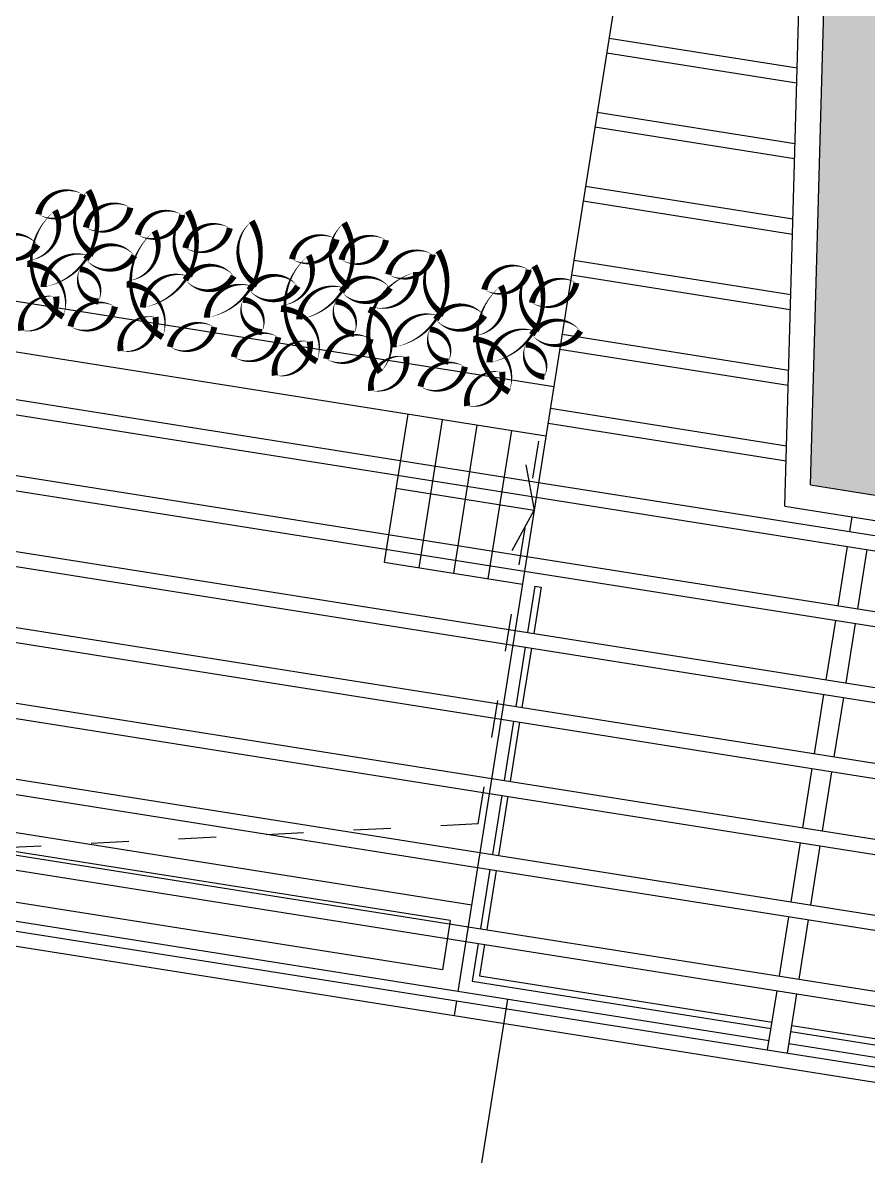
# Model space of a CAD drawing. Extents: x -640655 to -640254, y -1045449 to -1045159.
# Drawn here: x -640452.34 to -640445.58, y -1045407.28 to -1045398.21 of the extents above; entities that cross this region are included whole.
import ezdxf

# ---------------------------------------------------------------- set-up
doc = ezdxf.new("R2010")
doc.units = 0
doc.header["$MEASUREMENT"] = 0
doc.linetypes.add('DASHED1', pattern=[1, 0.3, -0.4, 0.3])
for name, color, linetype in [('KERE ZAHRADA', 203, 'CONTINUOUS'), ('T_srafa', 8, 'CONTINUOUS'), ('T_tenka', 4, 'CONTINUOUS'), ('T_tlusta', 1, 'CONTINUOUS')]:
    doc.layers.add(name, color=color, linetype=linetype)

msp = doc.modelspace()

# ---------------------------------------------------------------- hatches: boundary and pattern name
at = {"layer": 'T_srafa', "linetype": 'Continuous'}
h = msp.add_hatch(dxfattribs=at)
h.set_pattern_fill('GRASS', color=256, scale=0.2, style=0)
h.set_pattern_definition([(80.999936149, (0, 0), (-0.117556870112, 0.161803529839), [0.0375, -0.2453427126]), (35.999936149, (0, 0), (-0.117556870143, 0.161803529882), [0.0375, -0.1625]), (125.999936149, (0, 0), (-0.161803529882, -0.117556870143), [0.0375, -0.1625])])
h.paths.add_polyline_path([(-640441.5957, -1045387.5226), (-640445.6208, -1045386.8851), (-640446.0403, -1045401.9094), (-640440.6581, -1045402.7619), (-640438.8426, -1045391.2998), (-640442.1119, -1045390.782)])

# ---------------------------------------------------------------- linework, layer by layer
at = {"layer": 'KERE ZAHRADA', "color": 253, "linetype": 'Continuous', "ltscale": 0.001}
for points in [[(-640451.8621, -1045399.5853, 0, 0, 0.520567), (-640451.8621, -1045399.5853, 0, 0.05, 0.520567), (-640452.2171, -1045399.7443, 0, 0.05, 0.520567), (-640451.8621, -1045399.5853, 0.05, 0.05, 0)], [(-640451.8165, -1045399.5537, 0, 0, 0.520567), (-640451.8165, -1045399.5537, 0, 0.05, 0.520567), (-640451.7726, -1045400.0627, 0, 0.05, 0.520567), (-640451.7986, -1045400.0807, 0, 0.05, 0.520567), (-640452.1757, -1045400.3264, 0, 0.05, 0.520567), (-640451.8165, -1045399.5537, 0.05, 0.05, 0)], [(-640451.4815, -1045399.6907, 0, 0, 0.520567), (-640451.4815, -1045399.6907, 0, 0.05, 0.520567), (-640451.8365, -1045399.8497, 0, 0.05, 0.520567), (-640451.4815, -1045399.6907, 0.05, 0.05, 0)], [(-640452.0192, -1045400.5635, 0, 0, 0.520567), (-640452.0192, -1045400.5635, 0, 0.05, 0.520567), (-640452.3067, -1045400.1413, 0, 0.05, 0.520567), (-640452.2928, -1045400.1128, 0, 0.05, 0.520567), (-640452.0843, -1045399.714, 0, 0.05, 0.520567), (-640452.0192, -1045400.5635, 0.05, 0.05, 0)], [(-640451.0667, -1045399.7491, 0, 0, 0.520567), (-640451.0667, -1045399.7491, 0, 0.05, 0.520567), (-640451.4217, -1045399.908, 0, 0.05, 0.520567), (-640451.0667, -1045399.7491, 0.05, 0.05, 0)], [(-640451.0211, -1045399.7175, 0, 0, 0.520567), (-640451.0211, -1045399.7175, 0, 0.05, 0.520567), (-640450.9772, -1045400.2264, 0, 0.05, 0.520567), (-640451.0032, -1045400.2445, 0, 0.05, 0.520567), (-640451.3803, -1045400.4901, 0, 0.05, 0.520567), (-640451.0211, -1045399.7175, 0.05, 0.05, 0)], [(-640450.6861, -1045399.8545, 0, 0, 0.520567), (-640450.6861, -1045399.8545, 0, 0.05, 0.520567), (-640451.0411, -1045400.0134, 0, 0.05, 0.520567), (-640450.6861, -1045399.8545, 0.05, 0.05, 0)], [(-640450.5096, -1045399.7985, 0, 0, 0.520567), (-640450.5096, -1045399.7985, 0, 0.05, 0.520567), (-640450.4656, -1045400.3074, 0, 0.05, 0.520567), (-640450.4917, -1045400.3255, 0, 0.05, 0.520567), (-640450.8688, -1045400.5712, 0, 0.05, 0.520567), (-640450.5096, -1045399.7985, 0.05, 0.05, 0)], [(-640449.7712, -1045399.8128, 0, 0, 0.520567), (-640449.7712, -1045399.8128, 0, 0.05, 0.520567), (-640449.7272, -1045400.3217, 0, 0.05, 0.520567), (-640449.7532, -1045400.3398, 0, 0.05, 0.520567), (-640450.1303, -1045400.5855, 0, 0.05, 0.520567), (-640449.7712, -1045399.8128, 0.05, 0.05, 0)], [(-640452.2229, -1045399.9899, 0, 0, 0.520567), (-640452.2229, -1045399.9899, 0, 0.05, 0.520567), (-640452.6107, -1045400.0196, 0, 0.05, 0.520567), (-640452.2229, -1045399.9899, 0.05, 0.05, 0)], [(-640451.2238, -1045400.7273, 0, 0, 0.520567), (-640451.2238, -1045400.7273, 0, 0.05, 0.520567), (-640451.5113, -1045400.305, 0, 0.05, 0.520567), (-640451.4974, -1045400.2766, 0, 0.05, 0.520567), (-640451.2889, -1045399.8777, 0, 0.05, 0.520567), (-640451.2238, -1045400.7273, 0.05, 0.05, 0)], [(-640449.8326, -1045399.9446, 0, 0, 0.520567), (-640449.8326, -1045399.9446, 0, 0.05, 0.520567), (-640450.1876, -1045400.1035, 0, 0.05, 0.520567), (-640449.8326, -1045399.9446, 0.05, 0.05, 0)], [(-640449.4361, -1045399.9498, 0, 0, 0.520567), (-640449.4361, -1045399.9498, 0, 0.05, 0.520567), (-640449.7911, -1045400.1087, 0, 0.05, 0.520567), (-640449.4361, -1045399.9498, 0.05, 0.05, 0)], [(-640451.449, -1045400.0748, 0, 0, 0.520567), (-640451.449, -1045400.0748, 0, 0.05, 0.520567), (-640451.8369, -1045400.1045, 0, 0.05, 0.520567), (-640451.449, -1045400.0748, 0.05, 0.05, 0)], [(-640449.062, -1045400.0666, 0, 0, 0.520567), (-640449.062, -1045400.0666, 0, 0.05, 0.520567), (-640449.417, -1045400.2256, 0, 0.05, 0.520567), (-640449.062, -1045400.0666, 0.05, 0.05, 0)], [(-640449.0164, -1045400.035, 0, 0, 0.520567), (-640449.0164, -1045400.035, 0, 0.05, 0.520567), (-640448.9725, -1045400.5439, 0, 0.05, 0.520567), (-640448.9985, -1045400.562, 0, 0.05, 0.520567), (-640449.3756, -1045400.8077, 0, 0.05, 0.520567), (-640449.0164, -1045400.035, 0.05, 0.05, 0)], [(-640449.9897, -1045400.9227, 0, 0, 0.520567), (-640449.9897, -1045400.9227, 0, 0.05, 0.520567), (-640450.2772, -1045400.5005, 0, 0.05, 0.520567), (-640450.2633, -1045400.472, 0, 0.05, 0.520567), (-640450.0548, -1045400.0732, 0, 0.05, 0.520567), (-640449.9897, -1045400.9227, 0.05, 0.05, 0)], [(-640451.7368, -1045400.4418, 0, 0, 0.520567), (-640451.7368, -1045400.4418, 0, 0.05, 0.520567), (-640451.8854, -1045400.1826, 0, 0.05, 0.520567), (-640451.7368, -1045400.4418, 0.05, 0.05, 0)], [(-640450.6536, -1045400.2385, 0, 0, 0.520567), (-640450.6536, -1045400.2385, 0, 0.05, 0.520567), (-640451.0414, -1045400.2682, 0, 0.05, 0.520567), (-640450.6536, -1045400.2385, 0.05, 0.05, 0)], [(-640449.4822, -1045401.008, 0, 0, 0.520567), (-640449.4822, -1045401.008, 0, 0.05, 0.520567), (-640449.5727, -1045400.5052, 0, 0.05, 0.520567), (-640449.5484, -1045400.4849, 0, 0.05, 0.520567), (-640449.1955, -1045400.2056, 0, 0.05, 0.520567), (-640449.4822, -1045401.008, 0.05, 0.05, 0)], [(-640448.2939, -1045400.1883, 0, 0, 0.520567), (-640448.2939, -1045400.1883, 0, 0.05, 0.520567), (-640448.6489, -1045400.3472, 0, 0.05, 0.520567), (-640448.2939, -1045400.1883, 0.05, 0.05, 0)], [(-640448.2484, -1045400.1567, 0, 0, 0.520567), (-640448.2484, -1045400.1567, 0, 0.05, 0.520567), (-640448.2044, -1045400.6656, 0, 0.05, 0.520567), (-640448.2304, -1045400.6836, 0, 0.05, 0.520567), (-640448.6075, -1045400.9293, 0, 0.05, 0.520567), (-640448.2484, -1045400.1567, 0.05, 0.05, 0)], [(-640450.1421, -1045400.3195, 0, 0, 0.520567), (-640450.1421, -1045400.3195, 0, 0.05, 0.520567), (-640450.5299, -1045400.3492, 0, 0.05, 0.520567), (-640450.1421, -1045400.3195, 0.05, 0.05, 0)], [(-640449.4036, -1045400.3338, 0, 0, 0.520567), (-640449.4036, -1045400.3338, 0, 0.05, 0.520567), (-640449.7915, -1045400.3635, 0, 0.05, 0.520567), (-640449.4036, -1045400.3338, 0.05, 0.05, 0)], [(-640447.9133, -1045400.2936, 0, 0, 0.520567), (-640447.9133, -1045400.2936, 0, 0.05, 0.520567), (-640448.2684, -1045400.4526, 0, 0.05, 0.520567), (-640447.9133, -1045400.2936, 0.05, 0.05, 0)], [(-640452.0754, -1045400.4028, 0, 0, 0.520567), (-640452.0754, -1045400.4028, 0, 0.05, 0.520567), (-640452.354, -1045400.6743, 0, 0.05, 0.520567), (-640452.0754, -1045400.4028, 0.05, 0.05, 0)], [(-640448.451, -1045401.1664, 0, 0, 0.520567), (-640448.451, -1045401.1664, 0, 0.05, 0.520567), (-640448.7385, -1045400.7442, 0, 0.05, 0.520567), (-640448.7247, -1045400.7157, 0, 0.05, 0.520567), (-640448.5162, -1045400.3169, 0, 0.05, 0.520567), (-640448.451, -1045401.1664, 0.05, 0.05, 0)], [(-640451.9601, -1045400.6416, 0, 0, 0.520567), (-640451.9601, -1045400.6416, 0, 0.05, 0.520567), (-640451.6051, -1045400.4826, 0, 0.05, 0.520567), (-640451.9601, -1045400.6416, 0.05, 0.05, 0)], [(-640450.4298, -1045400.6866, 0, 0, 0.520567), (-640450.4298, -1045400.6866, 0, 0.05, 0.520567), (-640450.5784, -1045400.4273, 0, 0.05, 0.520567), (-640450.4298, -1045400.6866, 0.05, 0.05, 0)], [(-640449.6914, -1045400.7009, 0, 0, 0.520567), (-640449.6914, -1045400.7009, 0, 0.05, 0.520567), (-640449.84, -1045400.4416, 0, 0.05, 0.520567), (-640449.6914, -1045400.7009, 0.05, 0.05, 0)], [(-640448.6489, -1045400.556, 0, 0, 0.520567), (-640448.6489, -1045400.556, 0, 0.05, 0.520567), (-640449.0367, -1045400.5857, 0, 0.05, 0.520567), (-640448.6489, -1045400.556, 0.05, 0.05, 0)], [(-640451.28, -1045400.5666, 0, 0, 0.520567), (-640451.28, -1045400.5666, 0, 0.05, 0.520567), (-640451.5586, -1045400.838, 0, 0.05, 0.520567), (-640451.28, -1045400.5666, 0.05, 0.05, 0)], [(-640451.1647, -1045400.8053, 0, 0, 0.520567), (-640451.1647, -1045400.8053, 0, 0.05, 0.520567), (-640450.8097, -1045400.6464, 0, 0.05, 0.520567), (-640451.1647, -1045400.8053, 0.05, 0.05, 0)], [(-640448.9366, -1045400.9231, 0, 0, 0.520567), (-640448.9366, -1045400.9231, 0, 0.05, 0.520567), (-640449.0852, -1045400.6638, 0, 0.05, 0.520567), (-640448.9366, -1045400.9231, 0.05, 0.05, 0)], [(-640447.8808, -1045400.6777, 0, 0, 0.520567), (-640447.8808, -1045400.6777, 0, 0.05, 0.520567), (-640448.2687, -1045400.7074, 0, 0.05, 0.520567), (-640447.8808, -1045400.6777, 0.05, 0.05, 0)], [(-640450.6532, -1045400.8863, 0, 0, 0.520567), (-640450.6532, -1045400.8863, 0, 0.05, 0.520567), (-640450.2982, -1045400.7274, 0, 0.05, 0.520567), (-640450.6532, -1045400.8863, 0.05, 0.05, 0)], [(-640450.0459, -1045400.762, 0, 0, 0.520567), (-640450.0459, -1045400.762, 0, 0.05, 0.520567), (-640450.3245, -1045401.0335, 0, 0.05, 0.520567), (-640450.0459, -1045400.762, 0.05, 0.05, 0)], [(-640449.9147, -1045400.9006, 0, 0, 0.520567), (-640449.9147, -1045400.9006, 0, 0.05, 0.520567), (-640449.5597, -1045400.7417, 0, 0.05, 0.520567), (-640449.9147, -1045400.9006, 0.05, 0.05, 0)], [(-640448.1686, -1045401.0447, 0, 0, 0.520567), (-640448.1686, -1045401.0447, 0, 0.05, 0.520567), (-640448.3172, -1045400.7855, 0, 0.05, 0.520567), (-640448.1686, -1045401.0447, 0.05, 0.05, 0)], [(-640449.2753, -1045400.8841, 0, 0, 0.520567), (-640449.2753, -1045400.8841, 0, 0.05, 0.520567), (-640449.5539, -1045401.1555, 0, 0.05, 0.520567), (-640449.2753, -1045400.8841, 0.05, 0.05, 0)], [(-640449.16, -1045401.1228, 0, 0, 0.520567), (-640449.16, -1045401.1228, 0, 0.05, 0.520567), (-640448.805, -1045400.9639, 0, 0.05, 0.520567), (-640449.16, -1045401.1228, 0.05, 0.05, 0)], [(-640448.5072, -1045401.0057, 0, 0, 0.520567), (-640448.5072, -1045401.0057, 0, 0.05, 0.520567), (-640448.7859, -1045401.2772, 0, 0.05, 0.520567), (-640448.5072, -1045401.0057, 0.05, 0.05, 0)]]:
    msp.add_lwpolyline(points, format="xyseb", close=True, dxfattribs=at)
at = {"layer": 'T_tenka', "linetype": 'Continuous'}
for p, q in [((-640446.2451, -1045402.0795), (-640445.8172, -1045386.7527)), ((-640446.0403, -1045401.9094), (-640445.618, -1045386.7843)), ((-640445.9423, -1045387.5429), (-640448.8599, -1045405.9633)), ((-640447.6514, -1045398.3334), (-640446.1472, -1045398.5716)), ((-640447.6702, -1045398.4519), (-640446.1506, -1045398.6926)), ((-640448.0933, -1045401.1236), (-640461.7464, -1045398.9611)), ((-640447.7453, -1045398.926), (-640446.1641, -1045399.1764)), ((-640447.764, -1045399.0445), (-640446.1674, -1045399.2974)), ((-640448.1559, -1045401.5187), (-640461.808, -1045399.3564)), ((-640447.8391, -1045399.5186), (-640446.1809, -1045399.7812)), ((-640447.8579, -1045399.6371), (-640446.1843, -1045399.9022)), ((-640447.933, -1045400.1112), (-640446.1978, -1045400.386)), ((-640447.9518, -1045400.2297), (-640446.2012, -1045400.507)), ((-640457.3163, -1045400.4474), (-640448.2146, -1045401.889)), ((-640457.3197, -1045400.5684), (-640448.2333, -1045402.0076)), ((-640448.0268, -1045400.7038), (-640446.2147, -1045400.9908)), ((-640448.0456, -1045400.8223), (-640446.2181, -1045401.1118)), ((-640457.3332, -1045401.0523), (-640448.3084, -1045402.4817)), ((-640457.3366, -1045401.1732), (-640448.3272, -1045402.6002)), ((-640449.2622, -1045401.3437), (-640449.4498, -1045402.5287)), ((-640448.1207, -1045401.2964), (-640446.2316, -1045401.5956)), ((-640448.9856, -1045401.3875), (-640449.1733, -1045402.5725)), ((-640448.7091, -1045401.4313), (-640448.8967, -1045402.6163)), ((-640448.1395, -1045401.4149), (-640446.235, -1045401.7166)), ((-640448.4325, -1045401.4751), (-640448.6202, -1045402.6601)), ((-640457.3501, -1045401.6571), (-640448.4023, -1045403.0743)), ((-640457.3535, -1045401.778), (-640448.4211, -1045403.1928)), ((-640448.2146, -1045401.889), (-640440.7081, -1045403.0779)), ((-640446.0403, -1045401.9094), (-640440.6581, -1045402.7619)), ((-640449.356, -1045401.9362), (-640448.2498, -1045402.1114)), ((-640448.2333, -1045402.0076), (-640440.7269, -1045403.1965)), ((-640446.2451, -1045402.0795), (-640440.6894, -1045402.9594)), ((-640445.7256, -1045402.2833), (-640445.7068, -1045402.1647)), ((-640457.367, -1045402.2619), (-640448.4962, -1045403.6669)), ((-640457.3704, -1045402.3828), (-640448.5149, -1045403.7854)), ((-640445.8195, -1045402.8759), (-640445.7444, -1045402.4018)), ((-640445.6614, -1045402.9009), (-640445.5863, -1045402.4268)), ((-640449.4498, -1045402.5287), (-640448.3436, -1045402.7039)), ((-640448.3084, -1045402.4817), (-640440.802, -1045403.6706)), ((-640448.3272, -1045402.6002), (-640440.8208, -1045403.7891)), ((-640448.2449, -1045402.7195), (-640448.3035, -1045403.0899)), ((-640448.1955, -1045402.7273), (-640448.2541, -1045403.0977)), ((-640448.2449, -1045402.7195), (-640448.1955, -1045402.7273)), ((-640457.3839, -1045402.8667), (-640448.59, -1045404.2595)), ((-640457.3873, -1045402.9876), (-640448.6088, -1045404.378)), ((-640445.9133, -1045403.4685), (-640445.8382, -1045402.9944)), ((-640448.4023, -1045403.0743), (-640440.8959, -1045404.2632)), ((-640445.7553, -1045403.4935), (-640445.6802, -1045403.0194)), ((-640448.4211, -1045403.1928), (-640440.9146, -1045404.3817)), ((-640448.3223, -1045403.2084), (-640448.3974, -1045403.6825)), ((-640448.2729, -1045403.2163), (-640448.348, -1045403.6903)), ((-640457.4008, -1045403.4715), (-640448.6839, -1045404.8521)), ((-640457.4041, -1045403.5924), (-640448.7026, -1045404.9706)), ((-640446.0072, -1045404.0611), (-640445.9321, -1045403.587)), ((-640445.8492, -1045404.0861), (-640445.7741, -1045403.612)), ((-640448.4962, -1045403.6669), (-640440.9897, -1045404.8558)), ((-640448.5149, -1045403.7854), (-640441.0085, -1045404.9743)), ((-640448.4162, -1045403.801), (-640448.4912, -1045404.2751)), ((-640448.3668, -1045403.8089), (-640448.4419, -1045404.283)), ((-640448.7504, -1045405.2719), (-640457.4127, -1045403.8999)), ((-640457.4177, -1045404.0763), (-640448.7777, -1045405.4447)), ((-640448.922, -1045405.3966), (-640457.1665, -1045404.0907)), ((-640446.101, -1045404.6537), (-640446.026, -1045404.1796)), ((-640457.421, -1045404.1972), (-640448.7965, -1045405.5632)), ((-640448.59, -1045404.2595), (-640441.0836, -1045405.4484)), ((-640445.943, -1045404.6787), (-640445.8679, -1045404.2046)), ((-640448.6088, -1045404.378), (-640441.1024, -1045405.5669)), ((-640448.51, -1045404.3937), (-640448.5851, -1045404.8677)), ((-640448.4606, -1045404.4015), (-640448.5357, -1045404.8756)), ((-640448.9845, -1045405.7911), (-640457.229, -1045404.4853)), ((-640448.8599, -1045405.9633), (-640457.4324, -1045404.6055)), ((-640457.4345, -1045404.6811), (-640448.8716, -1045406.0373)), ((-640457.4379, -1045404.802), (-640448.8904, -1045406.1559)), ((-640446.1949, -1045405.2463), (-640446.1198, -1045404.7722)), ((-640446.0369, -1045405.2713), (-640445.9618, -1045404.7973)), ((-640448.6839, -1045404.8521), (-640441.1774, -1045406.041)), ((-640448.7026, -1045404.9706), (-640441.1962, -1045406.1595)), ((-640448.6039, -1045404.9863), (-640448.679, -1045405.4604)), ((-640448.5545, -1045404.9941), (-640448.6296, -1045405.4682)), ((-640446.2888, -1045405.8389), (-640446.2137, -1045405.3648)), ((-640448.922, -1045405.3966), (-640448.9845, -1045405.7911)), ((-640448.7777, -1045405.4447), (-640441.2713, -1045406.6336)), ((-640446.1307, -1045405.864), (-640446.0556, -1045405.3899)), ((-640448.7965, -1045405.5632), (-640441.2901, -1045406.7521)), ((-640448.6977, -1045405.5789), (-640448.7455, -1045405.8801)), ((-640448.6484, -1045405.5867), (-640448.6882, -1045405.8386)), ((-640448.7455, -1045405.8801), (-640446.3553, -1045406.2587)), ((-640448.6882, -1045405.8386), (-640446.3474, -1045406.2093)), ((-640446.3709, -1045406.3575), (-640448.8599, -1045405.9633)), ((-640446.3826, -1045406.4315), (-640446.3075, -1045405.9575)), ((-640446.2246, -1045406.4566), (-640446.1495, -1045405.9825)), ((-640448.8716, -1045406.0373), (-640448.8904, -1045406.1559)), ((-640448.8716, -1045406.0373), (-640441.3652, -1045407.2262)), ((-640448.4648, -1045406.0258), (-640448.7698, -1045407.9518)), ((-640448.8904, -1045406.1559), (-640441.3839, -1045407.3448)), ((-640446.1894, -1045406.2343), (-640441.33, -1045407.004)), ((-640446.1972, -1045406.2837), (-640441.3378, -1045407.0534)), ((-640441.3534, -1045407.1522), (-640446.2129, -1045406.3825))]:
    msp.add_line(p, q, dxfattribs=at)
at = {"layer": 'T_tenka', "linetype": 'DASHED1'}
for q in [(-640448.2053, -1045401.5108), (-640455.2319, -1045404.954)]:
    msp.add_line((-640448.6981, -1045404.6223), q, dxfattribs=at)
at = {"layer": 'T_tlusta', "linetype": 'Continuous'}
for p in [(-640448.3173, -1045401.7485), (-640448.4262, -1045402.4356)]:
    msp.add_line(p, (-640448.2498, -1045402.1114), dxfattribs=at)

doc.saveas('drawing.dxf')
